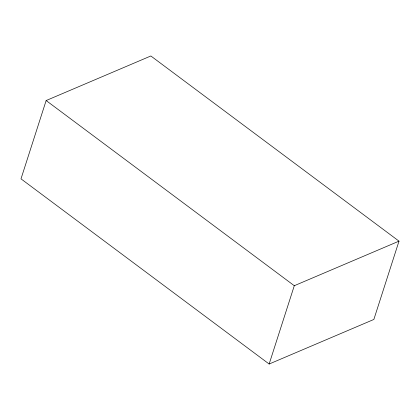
<?xml version="1.0" encoding="UTF-8"?>
<svg xmlns="http://www.w3.org/2000/svg" width="420" height="420" viewBox="0 0 420 420"><rect width="100%" height="100%" fill="white"/><g stroke="black" fill="none" stroke-linecap="round" stroke-linejoin="round"><path stroke-width="0.63" d="M46.142 100.543L21 178.852L269.152 364.024L373.858 319.457L399 241.148L150.848 55.976L46.142 100.543L294.294 285.716L399 241.148M269.152 364.024L294.294 285.716"/></g></svg>
